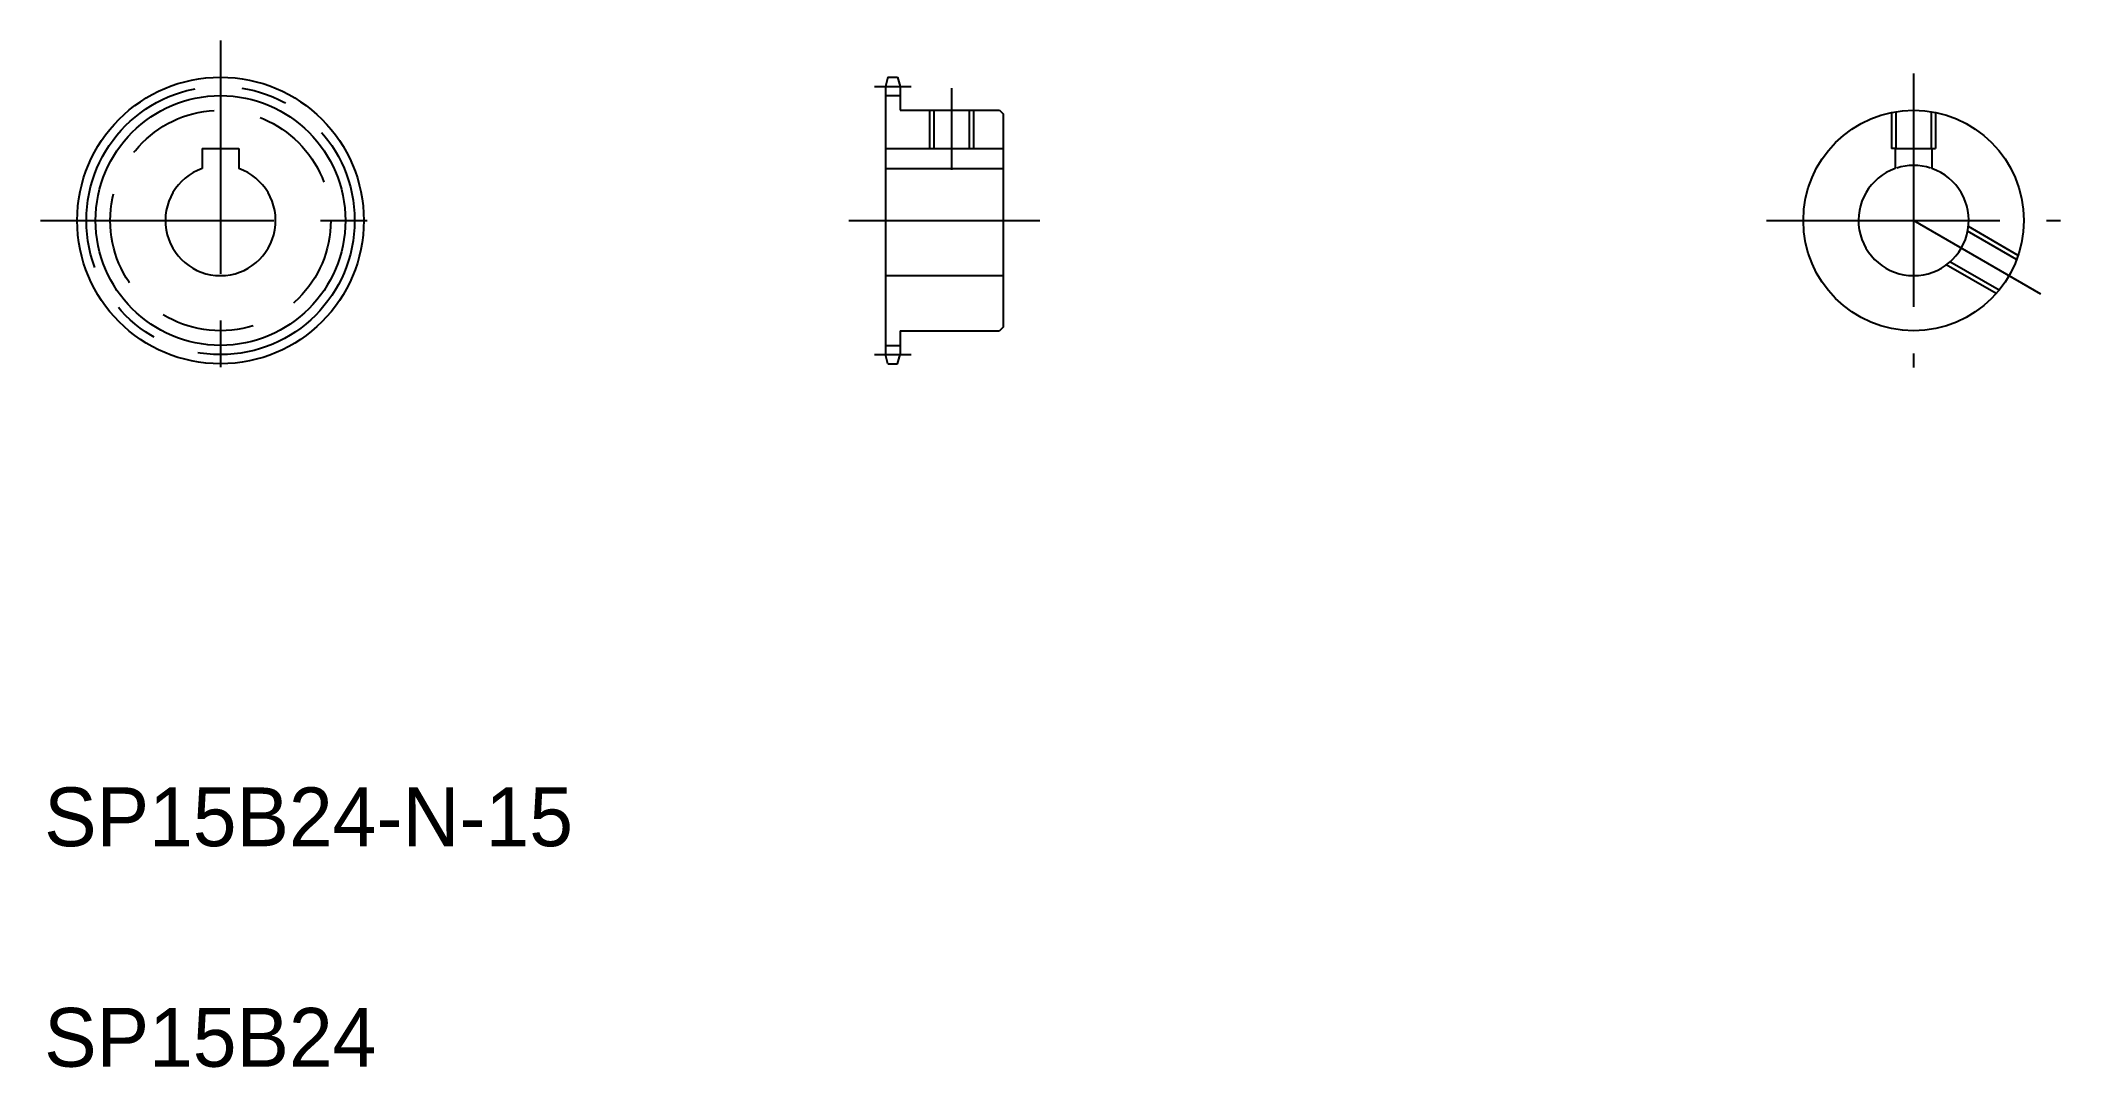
# Model space of a CAD drawing. Extents: x 99 to 374, y 86 to 226.
import ezdxf

# ---------------------------------------------------------------- set-up
doc = ezdxf.new("R2010")
doc.units = 0
doc.linetypes.add('CENTER', pattern=[50.8, 31.75, -6.35, 6.35, -6.35])
doc.linetypes.add('DASHED', pattern=[19.05, 12.7, -6.35])
doc.layers.get('0').update_dxf_attribs({"linetype": 'CONTINUOUS'})
doc.layers.add('CENTER', color=1, linetype='CENTER')

msp = doc.modelspace()

# ---------------------------------------------------------------- linework, layer by layer
at = {"color": 7, "linetype": 'CONTINUOUS'}
for p, q in [((214.1, 220.85), (213.77, 219.6)), ((214.1, 220.85), (215.43, 220.85)), ((215.43, 220.85), (215.77, 219.6)), ((213.77, 219.6), (213.77, 183.11)), ((213.77, 218.34), (215.77, 218.34)), ((215.77, 219.6), (215.77, 216.35)), ((215.77, 216.35), (229.27, 216.35)), ((220.37, 216.35), (220.37, 211.15)), ((225.17, 216.35), (225.17, 211.15)), ((229.27, 216.35), (229.77, 215.85)), ((229.77, 215.85), (229.77, 186.85)), ((120.8, 211.15), (120.8, 208.43)), ((120.8, 211.15), (125.8, 211.15)), ((125.8, 211.15), (125.8, 208.43)), ((213.77, 211.15), (229.77, 211.15)), ((351.16, 211.15), (351.16, 208.43)), ((351.16, 211.15), (356.16, 211.15)), ((356.16, 211.15), (356.16, 208.43)), ((213.77, 208.43), (229.77, 208.43)), ((229.77, 208.6), (229.77, 208.6)), ((229.77, 201.35), (229.77, 201.35)), ((213.77, 193.85), (229.77, 193.85)), ((213.77, 184.36), (215.77, 184.36)), ((215.77, 186.35), (229.27, 186.35)), ((215.77, 186.35), (215.77, 183.11)), ((229.77, 186.85), (229.27, 186.35)), ((214.1, 181.85), (213.77, 183.11)), ((214.1, 181.85), (215.43, 181.85)), ((215.43, 181.85), (215.77, 183.11))]:
    msp.add_line(p, q, dxfattribs=at)
at = {"color": 3, "linetype": 'CONTINUOUS'}
for p, q in [((219.77, 216.35), (219.77, 211.15)), ((225.77, 216.35), (225.77, 211.15))]:
    msp.add_line(p, q, dxfattribs=at)
at = {"color": 3, "linetype": 'DASHED'}
for p, q in [((350.66, 216.05), (350.66, 211.15)), ((351.26, 216.16), (351.26, 211.15)), ((356.06, 216.16), (356.06, 211.15)), ((356.66, 216.05), (356.66, 211.15)), ((351.16, 211.15), (350.66, 211.15)), ((356.16, 211.15), (356.66, 211.15)), ((367.68, 196.03), (361.01, 199.88)), ((367.89, 196.6), (361.11, 200.52)), ((364.89, 191.41), (358.11, 195.32)), ((365.28, 191.87), (358.61, 195.72))]:
    msp.add_line(p, q, dxfattribs=at)
at = {"color": 7, "linetype": 'CONTINUOUS'}
for centre, radius in [((123.3, 201.35), 19.5), ((353.66, 201.35), 15)]:
    msp.add_circle(centre, radius, dxfattribs=at)
at = {"color": 3, "linetype": 'CONTINUOUS'}
msp.add_circle((123.3, 201.35), 16.99, dxfattribs=at)
at = {"color": 3, "linetype": 'DASHED'}
msp.add_circle((123.3, 201.35), 15, dxfattribs=at)
at = {"color": 7, "linetype": 'CONTINUOUS'}
for centre in [(123.3, 201.35), (353.66, 201.35)]:
    msp.add_arc(centre, 7.5, 109.4712, 70.5288, dxfattribs=at)
at = {"color": 3, "linetype": 'CONTINUOUS'}
msp.add_arc((353.66, 201.35), 7.5, 72.1415, 107.8585, dxfattribs=at)
at = {"layer": 'CENTER', "color": 1, "linetype": 'CENTER'}
for p, q in [((123.3, 225.85), (123.3, 176.85)), ((353.66, 221.35), (353.66, 181.35)), ((212.27, 219.6), (217.27, 219.6)), ((222.77, 219.35), (222.77, 208.26)), ((98.8, 201.35), (147.8, 201.35)), ((208.77, 201.35), (234.77, 201.35)), ((333.66, 201.35), (373.66, 201.35)), ((370.98, 191.35), (353.66, 201.35)), ((212.27, 183.11), (217.27, 183.11))]:
    msp.add_line(p, q, dxfattribs=at)
msp.add_circle((123.3, 201.35), 18.25, dxfattribs=at)

# ---------------------------------------------------------------- texts
at = {"color": 7, "linetype": 'CONTINUOUS'}
for s, p in [('SP15B24-N-15', (99.31, 116.22)), ('SP15B24', (99.31, 86.22))]:
    msp.add_text(s, height=8, dxfattribs=at).set_placement(p)

doc.saveas('drawing.dxf')
